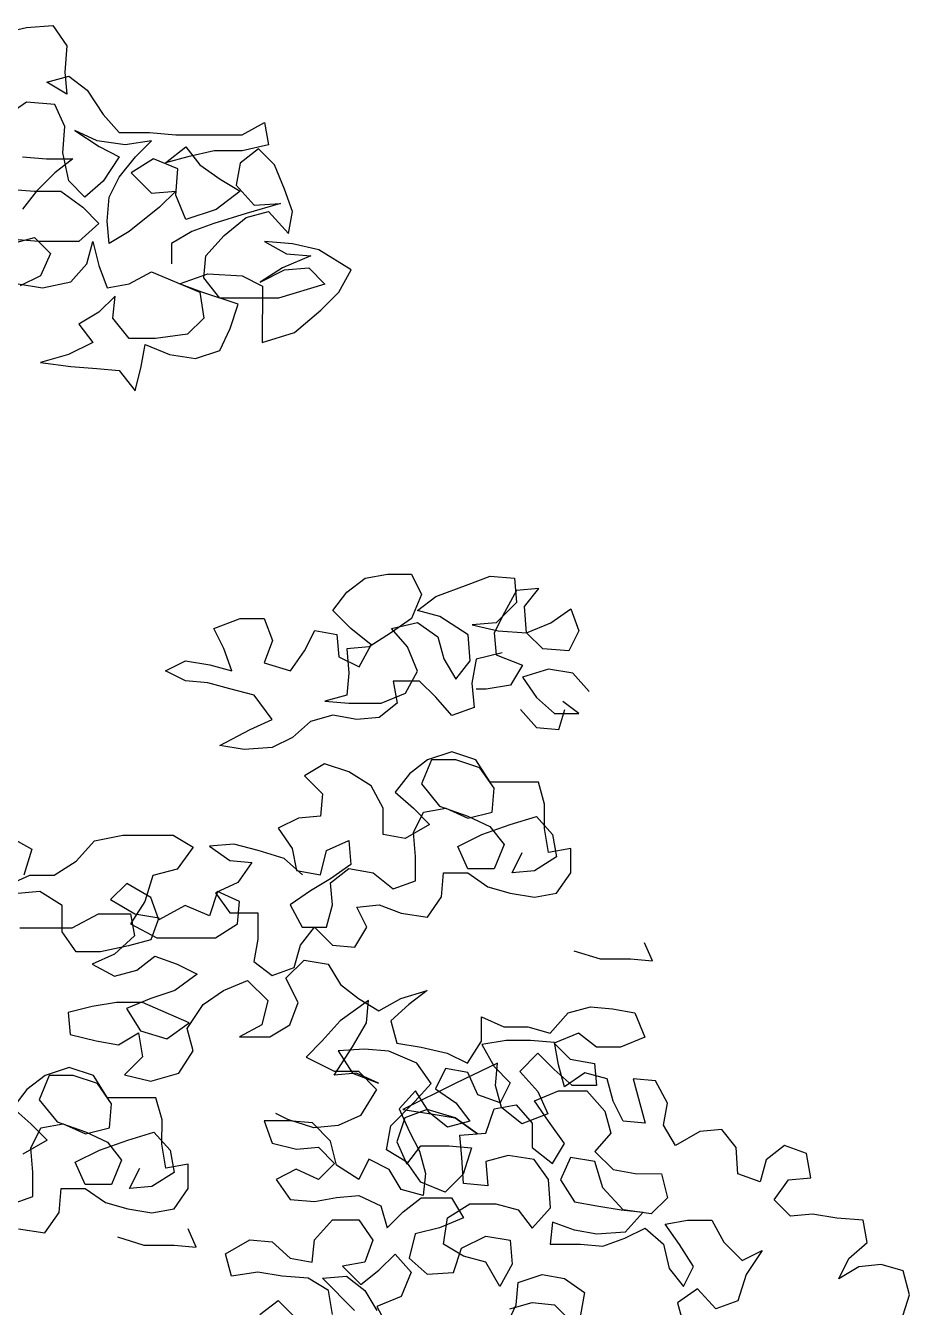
# Model space of a CAD drawing. Extents: x -886 to 3367, y 5244 to 10916.
# Drawn here: x 2393 to 3295, y 9228 to 10536 of the extents above; entities that cross this region are included whole.
import ezdxf

# ---------------------------------------------------------------- set-up
doc = ezdxf.new("R2010")
doc.units = 0
doc.header["$LTSCALE"] = 150
doc.layers.get('0').update_dxf_attribs({"linetype": 'CONTINUOUS'})

msp = doc.modelspace()

# ---------------------------------------------------------------- linework, layer by layer
at = {"color": 0}
for points in [[(2367.3, 10528), (2394.1, 10534.1), (2420.8, 10536.2), (2435.2, 10515.6), (2433.2, 10488.8), (2435.2, 10466.1), (2414.6, 10478.5), (2437.3, 10484.7), (2455.8, 10470.2), (2472.2, 10445.5), (2488.7, 10427), (2519.6, 10426.9), (2546.4, 10424.8), (2614.3, 10424.8), (2637, 10437.1), (2641.1, 10414.5), (2614.3, 10408.3), (2585.5, 10408.3), (2558.7, 10402.2), (2536, 10396), (2556.6, 10412.5), (2571, 10393.9), (2591.6, 10379.5), (2612.2, 10367.1), (2587.5, 10348.6), (2556.6, 10338.3), (2546.3, 10363.1), (2548.4, 10389.8), (2523.7, 10400.1), (2501, 10385.8), (2521.6, 10365.1), (2546.3, 10367.2), (2529.8, 10350.7), (2498.9, 10326), (2478.3, 10313.7), (2476.3, 10336.4), (2478.3, 10361.1), (2488.7, 10381.6), (2505.2, 10402.2), (2521.6, 10418.7), (2494.9, 10414.6), (2466, 10418.7), (2443.4, 10429.1), (2468.1, 10412.6), (2488.7, 10402.2), (2472.2, 10377.5), (2453.6, 10361.1), (2437.2, 10377.6), (2431, 10406.4), (2433.1, 10433.2), (2422.8, 10455.8), (2394, 10457.9), (2367.2, 10439.4)], [(2385.6, 10272.6), (2410.3, 10268.5), (2439.1, 10274.6), (2455.6, 10293.1), (2461.8, 10315.8), (2468, 10291.1), (2476.2, 10268.4), (2498.9, 10272.5), (2521.5, 10284.8), (2570.9, 10264.2), (2575, 10237.4), (2558.5, 10221), (2525.6, 10216.9), (2498.8, 10216.9), (2482.3, 10237.5), (2484.4, 10260.1), (2467.9, 10243.7), (2447.3, 10231.4), (2461.7, 10212.8), (2437, 10200.5), (2408.2, 10192.3), (2439.1, 10188.1), (2465.8, 10186), (2488.5, 10183.9), (2504.9, 10163.3), (2511.1, 10188), (2515.3, 10210.7), (2540, 10200.4), (2566.7, 10196.2), (2591.5, 10204.4), (2601.8, 10227.1), (2610, 10251.8), (2573, 10264.2), (2550.3, 10272.4), (2579.2, 10282.7), (2614.2, 10280.6), (2634.8, 10270.3), (2634.7, 10212.6), (2667.7, 10222.9), (2694.5, 10245.5), (2713, 10264.1), (2725.4, 10286.7), (2692.5, 10307.3), (2665.7, 10313.5), (2636.9, 10315.6), (2659.5, 10303.2), (2684.2, 10301.2), (2655.4, 10288.8), (2632.7, 10274.4), (2657.4, 10286.8), (2682.2, 10288.8), (2698.6, 10272.3), (2651.2, 10257.9), (2591.5, 10258), (2575.1, 10278.6), (2577.1, 10301.3), (2595.7, 10321.8), (2618.4, 10340.3), (2641, 10346.5), (2661.6, 10323.8), (2665.7, 10346.5), (2657.5, 10369.1), (2647.2, 10393.9), (2630.8, 10410.3), (2612.2, 10395.9), (2608.1, 10373.3), (2626.6, 10352.7), (2653.4, 10354.7), (2618.4, 10344.5), (2585.4, 10334.2), (2562.7, 10326), (2542.1, 10313.6), (2542.1, 10293)], [(2389.8, 10402.3), (2414.5, 10400.2), (2441.3, 10400.2), (2422.8, 10385.8), (2404.2, 10367.3), (2389.8, 10348.8)], [(2371.3, 10369.4), (2402.2, 10367.3), (2428.9, 10367.3), (2451.6, 10350.8), (2468, 10334.3), (2447.4, 10315.8), (2406.2, 10315.8), (2381.5, 10317.9)], [(2379.4, 10313.8), (2402.1, 10319.9), (2418.6, 10303.5), (2408.2, 10280.8), (2387.6, 10270.5)], [(2879.8, 9895.7), (2853, 9889.5), (2848.8, 9864.8), (2850.9, 9840.1), (2828.2, 9831.9), (2811.8, 9850.4), (2795.3, 9866.9), (2768.5, 9867), (2772.6, 9844.3), (2754.1, 9829.9), (2731.4, 9827.9), (2706.7, 9832), (2684.1, 9825.8), (2665.5, 9809.4), (2644.9, 9799.1), (2616.1, 9797.1), (2591.4, 9801.2), (2622.3, 9817.7), (2644.9, 9827.9), (2626.4, 9852.7), (2601.7, 9858.9), (2579.1, 9865.1), (2556.4, 9867.2), (2535.8, 9877.5), (2556.4, 9887.7), (2581.1, 9883.6), (2603.8, 9877.4), (2595.6, 9900.1), (2585.3, 9920.7), (2612.1, 9930.9), (2636.8, 9930.9), (2645, 9908.3), (2636.7, 9885.6), (2663.5, 9877.4), (2677.9, 9897.9), (2688.3, 9918.5), (2710.9, 9914.4), (2712.9, 9891.7), (2733.5, 9881.4), (2745.9, 9904), (2725.3, 9920.5), (2706.8, 9939.1), (2721.2, 9957.6), (2739.8, 9972), (2762.5, 9976.1), (2787.2, 9976.1), (2797.4, 9955.5), (2787.1, 9930.8), (2766.5, 9916.4), (2743.8, 9902), (2721.2, 9900), (2723.2, 9875.2), (2721.2, 9852.6), (2698.5, 9846.4), (2723.2, 9844.3), (2756.2, 9844.3), (2780.9, 9854.6), (2793.3, 9877.2), (2783, 9902), (2766.5, 9920.5), (2793.3, 9926.7), (2813.9, 9912.2), (2820, 9889.6), (2832.4, 9869), (2846.8, 9887.5), (2844.8, 9914.3), (2816, 9932.8), (2793.3, 9939), (2811.9, 9953.4), (2844.8, 9965.7), (2867.5, 9974), (2892.2, 9971.9), (2894.2, 9947.2), (2873.6, 9926.6), (2848.9, 9924.5), (2875.7, 9918.3), (2904.5, 9916.3), (2929.2, 9926.5), (2949.8, 9940.9), (2958, 9918.3), (2947.7, 9897.7), (2921, 9899.8), (2904.5, 9916.3), (2902.5, 9943), (2916.9, 9961.6), (2894.2, 9959.5), (2881.9, 9936.9), (2871.5, 9916.3), (2873.6, 9893.6), (2900.3, 9883.3), (2888, 9862.7), (2863.3, 9858.6), (2853, 9858.6)], [(2968.3, 9856.5), (2951.8, 9875), (2927.1, 9879.2), (2900.3, 9871), (2914.7, 9850.3), (2933.2, 9833.9), (2958, 9833.8), (2941.5, 9846.2)], [(2898.2, 9838), (2914.7, 9819.5), (2937.4, 9817.4), (2943.5, 9838)], [(2675.7, 9669.3), (2657.2, 9685.8), (2630.4, 9694.1), (2605.7, 9700.3), (2581, 9698.3), (2601.6, 9683.8), (2624.2, 9681.7), (2609.8, 9661.2), (2587.1, 9650.9), (2601.5, 9630.3), (2630.3, 9630.3), (2630.3, 9603.5), (2626.2, 9580.8), (2644.7, 9566.4), (2667.4, 9574.6), (2673.6, 9597.3), (2688, 9615.8), (2706.5, 9597.2), (2729.2, 9595.2), (2741.5, 9615.7), (2731.2, 9636.3), (2753.9, 9638.4), (2776.5, 9630.1), (2803.3, 9626), (2817.8, 9646.6), (2819.8, 9671.3), (2844.5, 9671.2), (2865.1, 9656.8), (2887.8, 9650.6), (2912.5, 9646.5), (2935.1, 9650.6), (2949.6, 9671.2), (2949.6, 9695.9), (2926.9, 9691.8), (2922.8, 9716.5), (2922.9, 9741.2), (2916.7, 9763.9), (2867.3, 9763.9), (2852.9, 9786.6), (2828.2, 9794.8), (2803.5, 9786.6), (2784.9, 9772.2), (2770.5, 9753.7), (2789, 9737.2), (2805.5, 9720.7), (2780.7, 9706.3), (2758.1, 9710.5), (2758.1, 9737.2), (2745.8, 9759.9), (2723.1, 9774.3), (2698.4, 9782.6), (2677.8, 9770.3), (2696.3, 9751.7), (2694.3, 9729), (2671.6, 9727), (2651, 9716.7), (2665.4, 9696.1), (2669.5, 9673.5), (2694.2, 9669.3), (2700.4, 9694), (2723.1, 9704.3), (2725.1, 9679.6), (2704.5, 9665.2), (2683.9, 9652.9), (2663.3, 9638.5), (2675.6, 9615.8), (2700.3, 9615.8), (2706.5, 9638.4), (2704.5, 9661.1), (2723, 9675.5), (2747.8, 9671.3), (2768.3, 9654.8), (2791, 9663.1), (2791, 9687.8), (2789, 9712.5), (2799.3, 9733.1), (2822, 9737.2), (2844.6, 9726.9), (2869.3, 9733), (2871.4, 9757.7), (2857, 9778.3), (2832.3, 9786.6), (2807.6, 9786.6), (2797.3, 9761.9), (2815.8, 9739.2), (2844.6, 9728.9), (2867.2, 9718.6), (2881.6, 9700), (2871.3, 9675.3), (2844.5, 9675.4), (2834.3, 9698), (2859, 9710.4), (2887.8, 9720.6), (2914.6, 9728.8), (2931.1, 9710.3), (2935.2, 9687.6), (2912.5, 9673.2), (2889.9, 9671.2), (2900.2, 9691.8)], [(2370.6, 9656.4), (2397.4, 9668.7), (2422.1, 9668.7), (2444.8, 9683.1), (2463.3, 9703.7), (2492.2, 9709.8), (2543.7, 9709.8), (2564.2, 9697.4), (2547.8, 9674.8), (2523, 9668.6), (2514.8, 9641.8), (2500.3, 9619.2), (2527.1, 9604.8), (2586.8, 9604.7), (2609.5, 9619.1), (2611.6, 9641.8), (2588.9, 9652.1), (2580.7, 9627.4), (2556, 9637.7), (2529.2, 9623.3), (2521, 9646), (2496.3, 9660.4), (2479.8, 9643.9), (2504.5, 9629.5), (2529.2, 9625.4), (2520.9, 9602.7), (2498.3, 9596.5), (2469.4, 9590.4), (2444.7, 9590.4), (2430.3, 9611), (2430.3, 9637.8), (2407.7, 9652.2), (2385, 9650.2)], [(2376.9, 9707.9), (2399.5, 9695.5), (2391.2, 9668.7)], [(2387.1, 9615.2), (2440.6, 9615.1), (2467.4, 9629.5), (2500.3, 9629.5), (2504.4, 9606.8), (2483.8, 9588.3), (2461.2, 9578), (2483.8, 9565.7), (2506.5, 9571.8), (2525, 9586.2), (2547.7, 9578), (2568.2, 9567.7), (2545.6, 9551.2), (2520.9, 9543), (2496.1, 9532.7), (2510.5, 9510), (2537.3, 9501.8), (2560, 9518.2), (2512.6, 9538.9), (2485.8, 9538.9), (2461.1, 9534.8), (2436.4, 9528.6), (2438.5, 9506), (2465.2, 9499.8), (2487.9, 9495.7), (2508.5, 9508), (2512.6, 9483.3), (2494, 9464.8), (2520.8, 9458.6), (2549.6, 9466.8), (2564.1, 9489.4), (2557.9, 9512.1), (2574.4, 9536.8), (2595, 9551.2), (2619.7, 9561.4), (2640.3, 9540.8), (2634.1, 9516.1), (2611.4, 9503.8), (2642.3, 9503.7), (2662.9, 9516.1), (2671.2, 9538.7), (2658.9, 9563.5), (2677.4, 9582), (2702.1, 9577.8), (2714.5, 9557.2), (2733, 9542.8), (2753.6, 9530.4), (2776.2, 9542.8), (2803, 9551), (2784.5, 9536.6), (2765.9, 9520.1), (2772.1, 9497.4), (2796.8, 9493.3), (2823.5, 9487.1), (2844.1, 9476.8), (2858.6, 9499.4), (2858.6, 9524.1), (2881.2, 9513.8), (2905.9, 9513.8), (2928.6, 9507.6), (2947.1, 9528.2), (2969.8, 9534.3), (2992.4, 9532.3), (3015.1, 9528.1), (3025.4, 9503.4), (3000.6, 9493.1), (2975.9, 9493.1), (2957.4, 9507.6), (2932.7, 9497.3), (2949.2, 9480.8), (2973.9, 9476.7), (2975.9, 9454), (2951.2, 9454), (2932.7, 9470.5), (2916.2, 9487), (2897.7, 9468.5), (2916.2, 9447.9), (2926.4, 9425.2), (2899.7, 9415), (2879.1, 9431.5), (2872.9, 9454.1), (2875, 9476.8), (2831.7, 9456.2), (2778.2, 9429.5), (2807, 9425.3), (2831.7, 9421.2), (2854.4, 9404.7), (2831.7, 9421.2), (2802.9, 9429.5), (2780.2, 9421.2), (2772, 9396.5), (2782.2, 9373.9), (2796.7, 9392.4), (2825.5, 9392.4), (2848.2, 9390.3), (2839.9, 9363.5), (2821.3, 9345), (2796.6, 9355.3), (2782.2, 9375.9), (2761.7, 9388.3), (2765.8, 9413), (2790.5, 9437.7), (2807, 9456.2), (2792.6, 9476.8), (2763.8, 9489.2), (2739.1, 9491.3), (2712.3, 9489.3), (2726.7, 9466.6), (2753.5, 9456.3), (2730.8, 9466.6), (2708.2, 9464.6), (2726.8, 9493.4), (2741.2, 9518.1), (2743.3, 9540.7), (2714.4, 9520.2), (2695.9, 9499.6), (2679.4, 9483.1), (2708.2, 9468.7), (2732.9, 9468.7), (2751.4, 9450.1), (2734.9, 9423.3), (2712.3, 9413.1), (2687.5, 9411), (2660.8, 9419.3), (2648.4, 9425.5)], [(2952.9, 9591.7), (2979.7, 9583.4), (3010.6, 9583.4), (3033.2, 9581.3), (3025, 9599.8)], [(3287.1, 9213.5), (3295.4, 9240.2), (3289.2, 9265), (3266.6, 9271.2), (3243.9, 9269.1), (3223.3, 9256.8), (3233.6, 9277.4), (3252.2, 9293.8), (3248.1, 9316.5), (3221.3, 9318.6), (3196.6, 9322.7), (3173.9, 9320.7), (3157.5, 9337.2), (3171.9, 9357.7), (3194.6, 9359.8), (3190.5, 9384.5), (3167.8, 9392.7), (3149.3, 9378.3), (3143.1, 9355.7), (3120.4, 9364), (3118.4, 9390.7), (3104, 9409.3), (3081.3, 9407.2), (3056.6, 9392.8), (3044.3, 9413.5), (3048.4, 9436.1), (3036.1, 9458.8), (3013.4, 9460.8), (3025.7, 9415.5), (3003.1, 9417.6), (2992.8, 9438.2), (2986.7, 9460.9), (2964, 9467.1), (2943.4, 9452.7), (2937.2, 9475.3), (2933.2, 9498), (2908.4, 9500.1), (2883.7, 9500.1), (2859, 9496), (2871.3, 9473.3), (2887.8, 9456.8), (2877.5, 9436.3), (2854.8, 9444.5), (2844.6, 9467.2), (2821.9, 9471.3), (2811.6, 9450.7), (2832.2, 9436.3), (2846.6, 9417.8), (2823.9, 9411.6), (2805.4, 9426), (2791, 9448.7), (2774.5, 9430.2), (2784.8, 9407.5), (2795.1, 9386.9), (2801.2, 9364.3), (2799.1, 9341.6), (2776.5, 9347.8), (2764.2, 9368.4), (2743.6, 9378.7), (2733.3, 9358.1), (2710.6, 9372.6), (2704.5, 9397.3), (2686, 9415.8), (2661.2, 9417.9), (2636.5, 9417.9), (2644.7, 9395.3), (2669.5, 9389.1), (2692.1, 9391.1), (2708.6, 9374.6), (2692.1, 9358.2), (2669.4, 9368.5), (2648.8, 9358.2), (2663.2, 9337.6), (2687.9, 9335.5), (2710.6, 9339.6), (2733.2, 9341.7), (2755.9, 9331.3), (2762.1, 9308.7), (2778.5, 9325.1), (2797.1, 9339.5), (2828, 9339.5), (2840.3, 9318.9), (2815.6, 9308.6), (2790.9, 9302.5), (2784.7, 9277.8), (2803.2, 9261.3), (2830, 9263.3), (2838.2, 9288), (2863, 9300.4), (2887.7, 9296.2), (2889.7, 9271.5), (2877.3, 9248.9), (2862.9, 9273.6), (2840.3, 9279.8), (2819.7, 9292.2), (2823.8, 9318.9), (2846.5, 9333.3), (2873.3, 9333.3), (2895.9, 9327.1), (2910.3, 9308.5), (2928.9, 9329.1), (2926.8, 9358), (2912.4, 9378.6), (2885.7, 9382.7), (2863, 9376.6), (2865.1, 9351.8), (2840.3, 9353.9), (2838.3, 9380.7), (2836.3, 9403.3), (2863, 9405.4), (2871.3, 9430.1), (2894, 9434.2), (2910.4, 9415.6), (2910.4, 9390.9), (2931, 9374.4), (2943.4, 9395), (2926.9, 9417.7), (2912.5, 9438.3), (2937.2, 9448.6), (2966.1, 9448.5), (2984.6, 9427.9), (2990.7, 9405.3), (2974.2, 9386.7), (2992.8, 9368.2), (3015.4, 9364.1), (3042.2, 9364), (3048.3, 9339.3), (3031.8, 9322.9), (3003, 9327), (2982.4, 9349.7), (2974.2, 9376.4), (2949.5, 9380.6), (2939.2, 9357.9), (2953.6, 9335.3), (2976.2, 9331.1), (3001, 9327), (3023.6, 9324.9), (3005.1, 9304.3), (2976.2, 9302.3), (2953.6, 9306.5), (2930.9, 9314.7), (2928.8, 9292.1), (2959.7, 9292), (2982.4, 9289.9), (3005, 9298.2), (3025.6, 9308.4), (3044.2, 9292), (3050.3, 9267.2), (3064.7, 9248.7), (3075, 9269.3), (3060.6, 9291.9), (3046.2, 9312.5), (3068.9, 9316.6), (3093.6, 9316.6), (3105.9, 9294), (3124.5, 9275.4), (3145.1, 9285.7), (3128.6, 9261), (3120.3, 9234.2), (3097.7, 9226), (3079.1, 9246.6), (3058.5, 9232.2), (3064.7, 9209.6)], [(2377.8, 9332.5), (2400.5, 9340.8), (2400.5, 9365.5), (2398.5, 9390.2), (2408.8, 9410.8), (2431.4, 9414.9), (2454.1, 9404.6), (2478.8, 9410.7), (2480.9, 9435.4), (2466.5, 9456), (2441.8, 9464.3), (2417.1, 9464.3), (2406.8, 9439.6), (2425.3, 9416.9), (2454.1, 9406.6), (2476.7, 9396.3), (2491.1, 9377.7), (2480.8, 9353), (2454, 9353.1), (2443.8, 9375.7), (2468.5, 9388.1), (2497.3, 9398.3), (2524.1, 9406.5), (2540.6, 9388), (2544.7, 9365.3), (2522, 9350.9), (2499.3, 9348.9), (2509.7, 9369.5)], [(2386, 9307.8), (2412.8, 9303.7), (2427.2, 9324.3), (2429.3, 9349), (2454, 9348.9), (2474.6, 9334.5), (2497.3, 9328.3), (2522, 9324.2), (2544.6, 9328.3), (2559.1, 9348.9), (2559.1, 9373.6), (2536.4, 9369.5), (2532.3, 9394.2), (2532.4, 9418.9), (2526.2, 9441.6), (2476.8, 9441.6), (2462.4, 9464.3), (2437.7, 9472.5), (2413, 9464.3), (2394.4, 9449.9), (2380, 9431.4), (2398.5, 9414.9), (2415, 9398.4), (2390.2, 9384)], [(2486.9, 9299.5), (2513.7, 9291.2), (2544.6, 9291.2), (2567.2, 9289.1), (2559, 9307.7)], [(2706.4, 9220.2), (2702.3, 9244.9), (2681.7, 9257.3), (2654.9, 9259.4), (2630.2, 9263.5), (2603.4, 9259.4), (2597.3, 9282.1), (2622, 9296.5), (2644.7, 9294.4), (2663.2, 9277.9), (2685.8, 9273.7), (2687.9, 9296.4), (2706.5, 9317), (2733.2, 9316.9), (2747.6, 9296.3), (2739.4, 9273.7), (2716.7, 9269.6), (2735.2, 9251), (2753.8, 9265.4), (2770.3, 9281.9), (2786.7, 9263.4), (2776.4, 9238.7), (2751.7, 9228.4), (2764, 9205.7)], [(2729, 9224.3), (2696.1, 9257.3), (2720.8, 9259.3), (2739.3, 9244.9), (2751.7, 9224.3)], [(2883.5, 9207.7), (2893.8, 9230.3), (2895.9, 9253), (2920.6, 9261.2), (2943.2, 9257), (2963.8, 9242.6), (2959.7, 9220)], [(2632.2, 9220.3), (2650.8, 9234.6), (2667.2, 9218.2)], [(2887.6, 9226.2), (2910.3, 9232.4), (2932.9, 9230.3), (2949.4, 9213.8)]]:
    msp.add_lwpolyline(points, dxfattribs=at)

doc.saveas('drawing.dxf')
